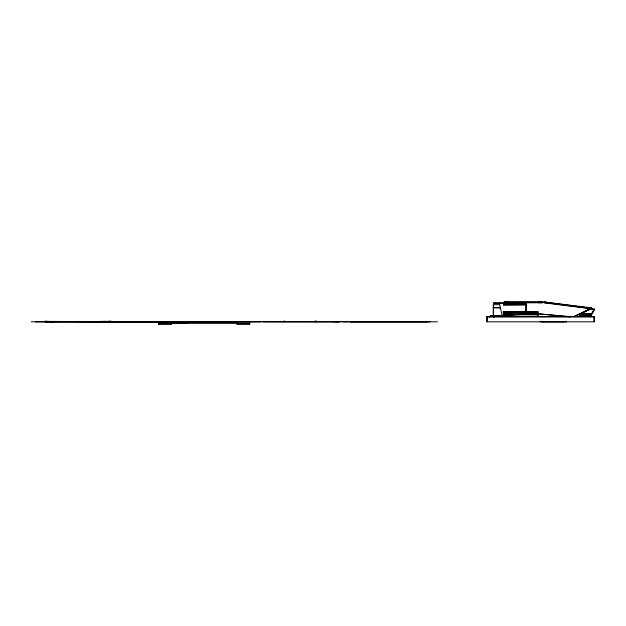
<?xml version="1.0" encoding="UTF-8"?>
<svg xmlns="http://www.w3.org/2000/svg" width="626" height="626" viewBox="0 0 626 626"><rect width="100%" height="100%" fill="white"/><g stroke="black" fill="none" stroke-linecap="round" stroke-linejoin="round"><path stroke-width="0.94" d="M113.627 321.78L180.28 321.819L113.627 321.78L171.657 321.521M122.242 321.787L113.627 321.474M122.641 321.787L123.51 321.787L122.688 321.529M170.976 321.819L171.008 324.119M171.266 321.819L171.305 324.119L158.488 324.119L158.488 321.529M173.652 321.521L172.933 321.521M241.276 321.842L241.323 321.529M570.13 316.897L537.922 313.767L502.357 315.535L526.27 313.782L537.898 313.782L570.153 316.623M546.482 302.201L545.684 302.108L545.622 303.007L545.731 302.115M590.341 307.773L591.187 307.89L591.022 308.767M548.086 302.71L548.885 302.812M538.117 316.623L538.07 311.826L503.163 311.795L537.773 312.084M541.435 321.819L539.894 321.404M542.961 321.819L564.3 321.819M553.063 321.451L554.354 321.514M284.274 321.819L284.345 320.833L283.875 321.819M540.934 321.67L541.044 321.373M493.374 317.194L493.499 316.623M593.871 309.471L590.936 315.332L594.144 309.62L593.886 309.166M590.514 316.623L594.528 309.463M315.801 320.958L316.31 321.819M577.07 315.089L578.526 314.549M589.035 309.659L588.197 309.565L575.873 315.794M578.839 314.737L588.197 309.565M581.734 313.423L589.207 309.463L594.7 309.166L590.381 309.166L573.385 316.623M490.596 316.107L489.196 316.545L491.887 315.629L502.224 315.535L492.232 315.77L489.469 316.733M492.161 315.535L491.3 316.099M566.413 321.545L565.693 321.568M504.775 301.904L505.636 301.904M507.24 301.904L507.991 301.904M538.243 301.904L539.049 301.904M540.707 301.904L541.513 301.912M538.25 302.804L539.049 302.804M540.715 302.796L541.513 302.796M102.539 321.506L101.678 321.819L102.539 321.803M111.53 321.819L111.491 321.334L102.93 321.819L111.491 321.631M489.892 316.623L489.133 316.623L489.43 316.928M504.094 302.194L542.46 302.194M504.094 302.491L542.46 302.491M526.176 303.32L493.21 303.031L526.176 303.031L526.176 312.084M499.697 304.69L493.265 304.69L493.265 315.895M525.863 304.643L503.343 304.932M503.343 304.932L526.176 304.909M493.257 307.499L500.354 307.804L493.257 307.804M537.773 314.588L503.163 314.588L537.773 314.839M579.167 314.542L579.746 314.542M590.6 315.293L578.987 314.995L590.6 314.995L590.514 316.318L590.224 315.293M486.879 316.928L594.317 316.928M315.778 320.833L315.7 321.819M46.246 321.639L47.114 321.349L47.091 321.819M44.829 321.334L53.515 321.819L44.829 321.334L100.496 321.748L100.457 321.334L111.491 321.334M261.175 321.521L339.018 321.819M143.315 321.529L257.497 321.819M343.893 321.576L263.131 321.819M333.087 321.686L339.495 321.819M543.72 321.67L563.494 321.67M31.3 321.819L437.511 321.819M170.968 322.797L237.7 322.797M171.234 322.797L187.573 323.094M170.968 323.094L237.7 323.094M158.785 323.83L171.305 323.83M236.949 323.822L249.766 323.822M110.082 321.639L109.229 321.349L110.082 321.341L110.121 321.819M46.512 321.819L46.535 321.341L46.801 321.819M47.114 321.349L46.942 321.819M587.947 307.476L588.8 307.585M543.924 302.178L591.828 308.266M543.892 302.483L591.789 308.563M493.499 316.928L494.086 317.202M492.161 315.668L490.494 316.099M55.91 321.748L55.87 321.334M565.802 321.545L565.794 321.373M563.596 321.545L563.666 321.373M594.027 316.623L594.027 321.811M590.381 309.463L590.381 308.54L590.115 309.463M566.46 321.373L566.46 321.787M566.35 321.373L566.35 321.787M566.178 321.373L566.178 321.787M565.591 321.373L565.591 321.787M565.419 321.373L565.419 321.787M564.417 321.373L564.417 321.787M564.245 321.373L564.214 321.787M563.494 321.373L563.596 321.811M543.72 321.373L543.72 321.787M543.54 321.373L543.611 321.811M543.055 321.373L543.032 321.787M542.852 321.373L542.852 321.787M541.905 321.373L541.905 321.787M541.725 321.373L541.725 321.787M541.529 321.373L541.529 321.787M541.224 321.373L541.224 321.787M537.773 311.795L537.773 316.623M537.523 311.795L537.515 312.241M533.97 311.795L533.97 312.241M533.798 311.795L533.798 312.241M529.447 311.795L529.447 312.241M529.275 311.795L529.275 312.241M526.208 311.826L526.208 312.241M525.863 303.031L525.871 311.826M512.013 311.795L512.013 316.623M502.475 316.912L499.313 303.031M493.57 304.69L493.546 315.833M487.169 316.623L487.169 321.811M430.164 321.819L350.341 321.819M427.558 321.819L420.093 321.819M419.53 321.819L349.285 321.819M347.986 321.819L343.455 321.819M260.541 321.819L257.967 321.819M249.766 321.529L249.766 324.119L236.949 324.119L236.949 321.529M249.469 321.529L249.469 324.119M248.741 321.819L45.064 321.819M241.566 321.529L241.566 322.132M237.246 321.529L237.246 324.119M166.422 321.529L166.43 322.132M166.133 321.529L166.133 322.132M158.785 321.529L158.785 324.119M149.817 321.482L148.925 321.482M147.274 321.482L146.382 321.482M145.044 321.482L144.152 321.482M142.751 321.482L141.859 321.482M142.415 321.819L139.848 321.819M139.582 321.819L35.58 321.819M109.941 321.341L109.988 321.819M109.793 321.341L109.84 321.819M109.652 321.341L109.691 321.819M109.519 321.349L109.55 321.819M46.676 321.341L46.66 321.819M543.963 301.881L543.853 302.781L591.75 308.861L591.867 307.969L543.963 301.881M542.46 301.889L504.094 301.889L504.094 302.796L542.46 302.796L542.46 301.889M537.538 312.82L503.163 313.07L537.538 312.82M591.257 313.829L580.787 314.127L591.257 313.829M594.317 316.623L486.879 316.623L486.879 321.811L594.317 321.811L594.317 316.623"/></g></svg>
